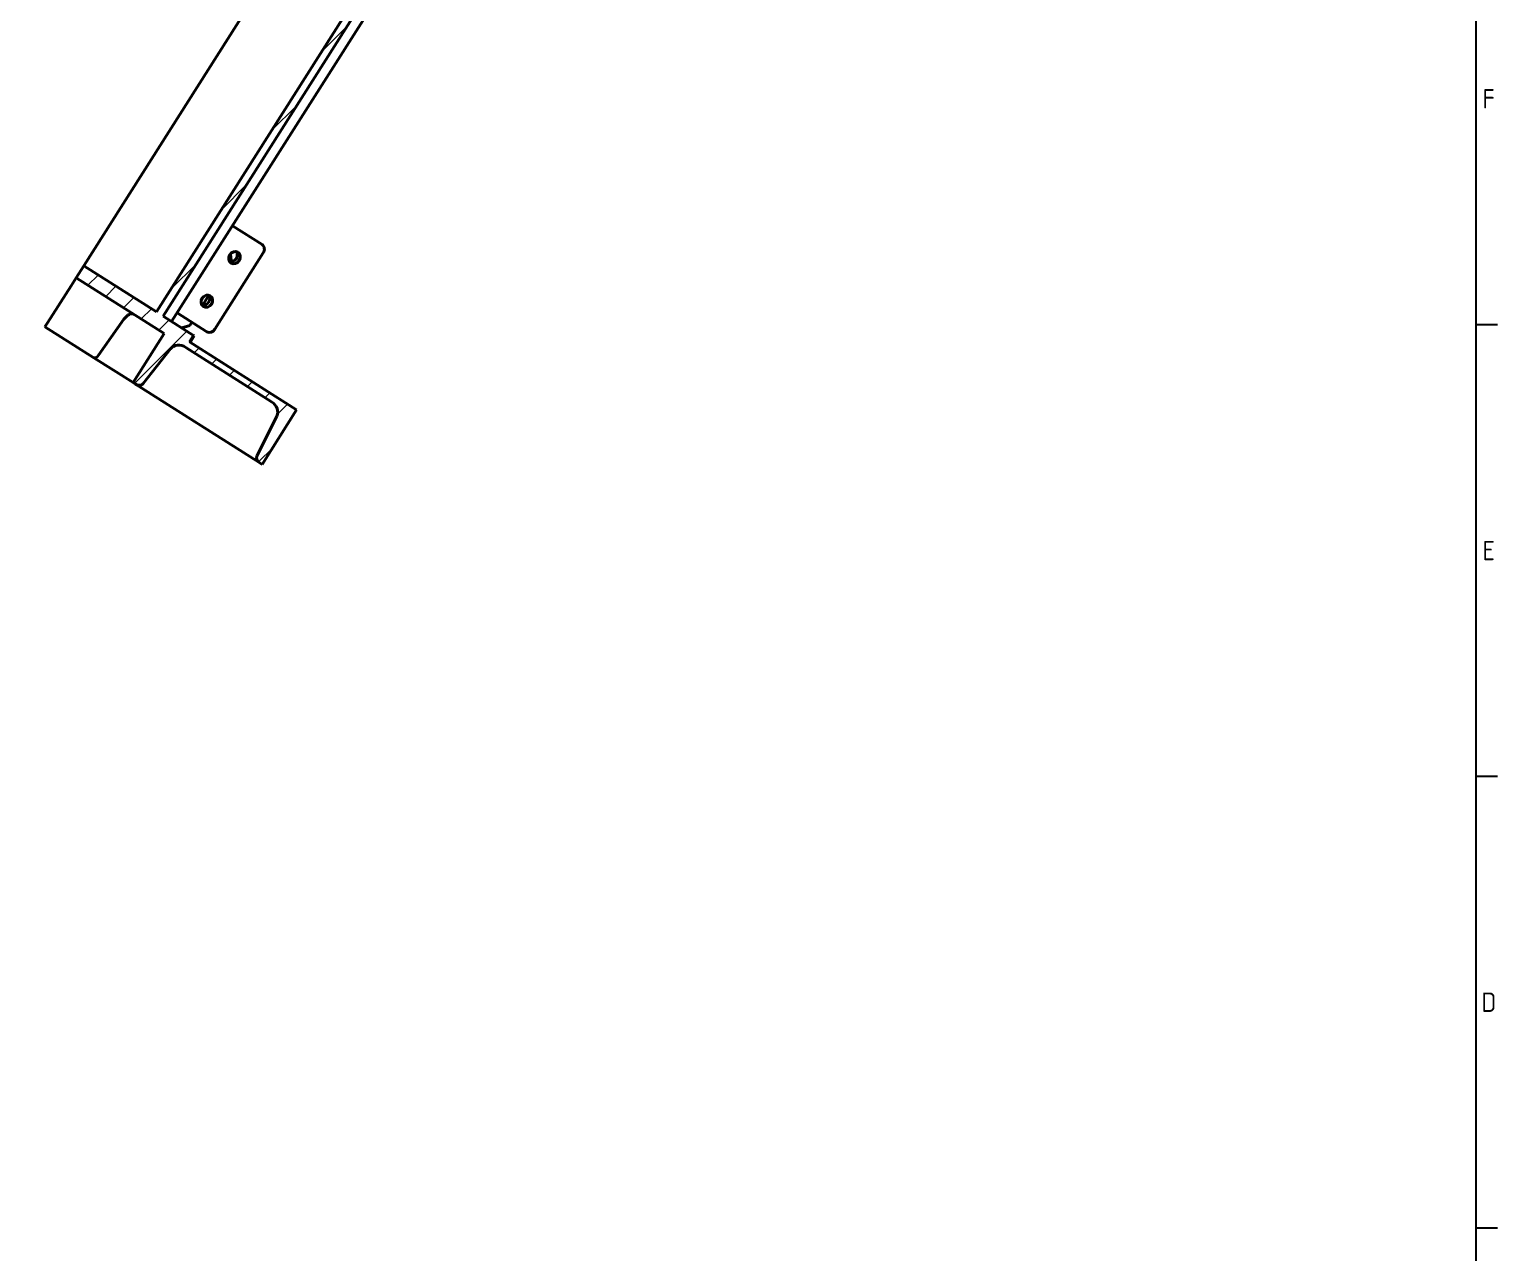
# Model space of a CAD drawing. Header units: millimetres. Extents: x 0 to 5945, y 0 to 4205.
# Drawn here: x 4723 to 5862, y 1032 to 1981 of the extents above; entities that cross this region are included whole.
import ezdxf

# ---------------------------------------------------------------- set-up
doc = ezdxf.new("R2010")
doc.units = ezdxf.units.MM
doc.header["$LTSCALE"] = 5
doc.layers.get('0').update_dxf_attribs({"color": 3, "lineweight": 25})
for name, color, linetype, lineweight in [('가시적인 것(ISO)', 3, 'Continuous', 40), ('경계(ISO)', 7, 'Continuous', 25), ('해치(ISO)', 7, 'Continuous', 18)]:
    doc.layers.add(name, color=color, linetype=linetype, lineweight=lineweight)
doc.styles.add('문자 텍스트_M2B', font='isocp.shx')

# ---------------------------------------------------------------- blocks, each defined once
blk = doc.blocks.new('경계 Default Border')
at = {"layer": '경계(ISO)'}
for p, q in [((1169.000015258789, 350.4166793823242), (1172.399978637695, 350.4166793823242)), ((1169.000015258789, 280.3333282470703), (1172.399978637695, 280.3333282470703)), ((1169.000015258789, 210.2499961853027), (1172.399978637695, 210.2499961853027))]:
    blk.add_line(p, q, dxfattribs=at)
at = {"layer": '경계(ISO)', "flags": 128}
blk.add_lwpolyline([(20, 20), (20, 820.9999847412109), (1169.000015258789, 820.9999847412109), (1169.000015258789, 20), (20, 20)], dxfattribs=at)
at = {"layer": '경계(ISO)', "color": 2, "char_height": 3.00000011920929, "attachment_point": 7, "style": '문자 텍스트_M2B'}
for s, insert in [('F', (1170.044539520165, 383.9583332737287)), ('E', (1170.044539520165, 313.8463944559917)), ('D', (1169.878270202895, 243.7630611226583))]:
    blk.add_mtext(s, dxfattribs=dict(at, insert=insert))

msp = doc.modelspace()

# ---------------------------------------------------------------- hatches: boundary and pattern name
at = {"layer": '해치(ISO)'}
h = msp.add_hatch(dxfattribs=at)
h.set_pattern_fill('ANSI31', color=256, scale=127, style=0)
h.set_pattern_definition([(44.99999999999999, (0, 0), (-11.22532015133644, 11.22532015133644), [])])
h.paths.add_polyline_path([(5633.606054517754, 2921.323831150249), (5619.592085059749, 2930.215453151187), (5616.377617442586, 2925.149172667616), (5630.391586900592, 2916.257550666678)])
edge = h.paths.add_edge_path()
edge.add_line((5610.686057888815, 2935.86617383895), (5579.229771085693, 2955.824645465751))
edge.add_line((5579.229771085694, 2955.824645465751), (5442.61489735641, 2740.5077249139))
edge.add_ellipse((5433.158375617279, 2746.507724913899), major_axis=(9.456521739131473, -5.999999999998546), ratio=0.5357446028604006, start_angle=0, end_angle=90.00000000001202)
edge.add_line((5436.372843234439, 2751.574005397472), (5398.546756277913, 2775.574005397466))
edge.add_line((5398.546756277913, 2775.574005397465), (5396.939522469333, 2773.040865155679))
edge.add_line((5396.939522469333, 2773.040865155679), (5434.765609425858, 2749.040865155685))
edge.add_ellipse((5433.158375617279, 2746.507724913899), major_axis=(-4.728260869565709, 2.999999999999255), ratio=0.5357446028604006, start_angle=179.9999999999998, end_angle=270.0000000000148, ccw=False)
edge.add_line((5437.886636486845, 2743.507724913899), (5433.064935061106, 2735.90830418854))
edge.add_line((5433.064935061106, 2735.90830418854), (5437.793195930672, 2732.908304188541))
edge.add_line((5437.793195930671, 2732.908304188541), (4821.686902641747, 1761.871211503722))
edge.add_line((4821.686902641748, 1761.871211503723), (4765.165249019926, 1797.733226215487))
edge.add_line((4765.165249019926, 1797.733226215487), (4759.272058388457, 1788.445045328933))
edge.add_line((4759.272058388457, 1788.445045328933), (4827.669995441675, 1745.047733543458))
edge.add_line((4827.669995441675, 1745.047733543458), (4803.561488312921, 1707.050629916617))
edge.add_line((4803.561488312921, 1707.050629916617), (4805.427668687521, 1705.866570644458))
edge.add_ellipse((4807.570647098966, 1709.244090966843), major_axis=(4.000000000006441, -2.537931034485951), ratio=0.8443800805951972, start_angle=269.9999999999918, end_angle=354.9999999999999)
edge.add_line((4811.368653016198, 1706.421447233823), (4832.587171105822, 1733.279212933159))
edge.add_ellipse((4840.183182940285, 1727.633925467118), major_axis=(8.000000000012877, -5.075862068971897), ratio=0.8443800805951972, start_angle=89.99999999999238, end_angle=174.9999999999995, ccw=False)
edge.add_line((4844.469139763175, 1734.38896611189), (4910.870851120337, 1692.258225112878))
edge.add_ellipse((4906.584894297447, 1685.503184468107), major_axis=(-8.000000000014893, 5.075862068968751), ratio=0.844380080595197, start_angle=184.9999999999738, end_angle=269.99999999997266, ccw=False)
edge.add_line((4914.927997632477, 1681.035378171437), (4899.666734682412, 1650.397836797348))
edge.add_ellipse((4903.838286349926, 1648.163933649014), major_axis=(-4.000000000007431, 2.537931034484364), ratio=0.8443800805951973, start_angle=4.999999999971547, end_angle=89.99999999997468)
edge.add_line((4901.695307938482, 1644.786413326628), (4903.561488313082, 1643.602354054469))
edge.add_line((4903.561488313082, 1643.602354054469), (4930.348718456143, 1685.821358084292))
edge.add_line((4930.348718456143, 1685.821358084292), (4847.157217633287, 1738.604931020154))
edge.add_line((4847.157217633287, 1738.604931020154), (4850.371685250446, 1743.671211503727))
edge.add_line((4850.371685250447, 1743.671211503727), (4826.730380902618, 1758.671211503723))
edge.add_line((4826.730380902618, 1758.671211503724), (5086.030768686825, 2167.351170511943))
edge.add_line((5086.030768686825, 2167.351170511942), (5122.331430078217, 2144.319026732584))
edge.add_line((5122.331430078217, 2144.319026732585), (5127.688876106818, 2152.762827538538))
edge.add_line((5127.688876106819, 2152.762827538538), (5091.388214715425, 2175.794971317897))
edge.add_line((5091.388214715425, 2175.794971317897), (5327.115839973795, 2547.322206779915))
edge.add_line((5327.115839973796, 2547.322206779915), (5363.416501365316, 2524.290063000476))
edge.add_line((5363.416501365316, 2524.290063000476), (5368.773947393917, 2532.733863806429))
edge.add_line((5368.773947393917, 2532.733863806429), (5332.473286002394, 2555.76600758587))
edge.add_line((5332.473286002395, 2555.766007585869), (5581.058781729404, 2947.558364982179))
edge.add_line((5581.058781729404, 2947.558364982179), (5607.471590271654, 2930.799893355378))
edge.add_line((5607.471590271654, 2930.799893355378), (5610.686057888815, 2935.86617383895))
h.paths.add_polyline_path([(5322.315288411512, 2638.006332743975), (5320.708054602933, 2635.473192502188), (5338.686511947843, 2624.066171290249), (5340.293745756424, 2626.599311532035)])

# ---------------------------------------------------------------- linework, layer by layer
at = {"layer": '가시적인 것(ISO)'}
for p, q in [((4765.165249019909, 1797.73322621546), (5414.755579988148, 2821.544073937141)), ((5437.793195930671, 2732.908304188541), (4821.686902641748, 1761.871211503723)), ((4826.730380902618, 1758.671211503723), (5086.030768686825, 2167.351170511942)), ((4833.384463059025, 1754.449311101037), (5092.684850843394, 2163.129270109154)), ((4880.529988110725, 1828.754758193417), (4903.566544114659, 1814.138460590922)), ((4866.950587502669, 1748.548094191567), (4904.452709702888, 1807.654699833236)), ((4879.576169071191, 1802.121021663709), (4878.685710929227, 1800.717582200831)), ((4878.938390430938, 1806.787422813442), (4879.576169071191, 1802.121021663709)), ((4755.359647315849, 1782.278745268843), (4759.272058388457, 1788.445045328931)), ((4765.165249019926, 1797.733226215487), (4759.272058388457, 1788.445045328933)), ((4759.272058388457, 1788.445045328933), (4827.669995441675, 1745.047733543458)), ((4821.686902641748, 1761.871211503723), (4765.165249019926, 1797.733226215487)), ((4737.119756796003, 1753.53109173213), (4755.359647315849, 1782.278745268843)), ((4862.251310715949, 1774.815538386417), (4857.255926814816, 1766.94237897702)), ((4796.386490880132, 1756.247920386676), (4776.799152437986, 1728.355199324803)), ((4850.371685250447, 1743.671211503727), (4826.730380902618, 1758.671211503723)), ((4837.670419881904, 1761.204351745795), (4860.706975885838, 1746.588054143299)), ((4737.119756796003, 1753.53109173213), (4735.163551259699, 1750.447941702086)), ((4735.163551259699, 1750.447941702086), (4773.040344267132, 1726.415769587025)), ((4827.669995441675, 1745.047733543458), (4803.561488312921, 1707.050629916617)), ((4847.431492899575, 1751.458216827992), (4841.187881282744, 1749.498176779724)), ((4847.157217633287, 1738.604931020154), (4850.371685250447, 1743.671211503727)), ((4849.038726708179, 1753.991357069814), (4847.431492899575, 1751.458216827992)), ((4847.650242313581, 1738.292115360933), (4850.864709930743, 1743.358395844505)), ((4850.864709930743, 1743.358395844505), (4850.371685250447, 1743.671211503727)), ((4811.368653016198, 1706.421447233823), (4832.587171105822, 1733.279212933159)), ((4844.469139763175, 1734.38896611189), (4910.870851120337, 1692.258225112878)), ((4930.348718456143, 1685.821358084292), (4847.157217633287, 1738.604931020154)), ((4773.040344267132, 1726.415769587025), (4803.561488312921, 1707.050629916617)), ((4803.561488312921, 1707.050629916617), (4805.427668687521, 1705.866570644458)), ((4805.427668687497, 1705.866570644419), (4901.695307938482, 1644.786413326628)), ((4903.561488313082, 1643.602354054469), (4930.348718456143, 1685.821358084292)), ((4914.927997632477, 1681.035378171437), (4899.666734682412, 1650.397836797348)), ((4901.695307938482, 1644.786413326628), (4903.561488313082, 1643.602354054469))]:
    msp.add_line(p, q, dxfattribs=at)
for centre, major_axis, ratio, start_param, end_param in [((4900.887821100358, 1809.916560187945), (2.678723014301263, 4.221900402976416), 0.8443800805951972, 4.712388980384649, 6.283185307179919), ((4879.895125895155, 1805.47155144061), (-2.678723014299663, -4.221900402977464), 0.8443800805951968, 0.3228191871541064, 2.818773466435767), ((4858.465341780745, 1771.696348216799), (-2.67872301429966, -4.221900402977458), 0.844380080595197, 0.3228191871541068, 2.818773466435767), ((4799.61815039895, 1753.37173921746), (4.285956822888584, 6.755040644772467), 0.5357446028604007, 0, 1.48352986419468), ((4863.385698900139, 1750.809954546275), (-2.678723014301261, -4.221900402976375), 0.8443800805951971, 0, 1.57079632679474), ((4840.183182940285, 1727.633925467118), (8.000000000012877, -5.075862068971897), 0.8443800805951972, 1.570796326794752, 3.054326190990025), ((4775.183322678577, 1729.793289909411), (-2.142978411444825, -3.377520322385872), 0.5357446028604006, 0, 1.483529864195541), ((4807.570647098966, 1709.244090966843), (4.000000000006442, -2.53793103448595), 0.844380080595197, 4.712388980384461, 6.195918844579872), ((4906.584894297447, 1685.503184468107), (-8.00000000001489, 5.075862068968751), 0.8443800805951971, 3.228859116188982, 4.712388980384255), ((4903.838286349926, 1648.163933649014), (-4.00000000000743, 2.537931034484366), 0.8443800805951971, 0.08726646259939115, 1.570796326794502)]:
    msp.add_ellipse(centre, major_axis=major_axis, ratio=ratio, start_param=start_param, end_param=end_param, dxfattribs=at)
for centre in [(4882.156986249865, 1804.036440043142), (4860.727202135454, 1770.26123681933)]:
    msp.add_ellipse(centre, major_axis=(2.678723014301332, 4.221900402976414), ratio=0.8443800805951969, dxfattribs=at)

# ---------------------------------------------------------------- block references
at = {"xscale": 5, "yscale": 5, "zscale": 5}
msp.add_blockref('경계 Default Border', (0, 0), dxfattribs=at)

doc.saveas('drawing.dxf')
